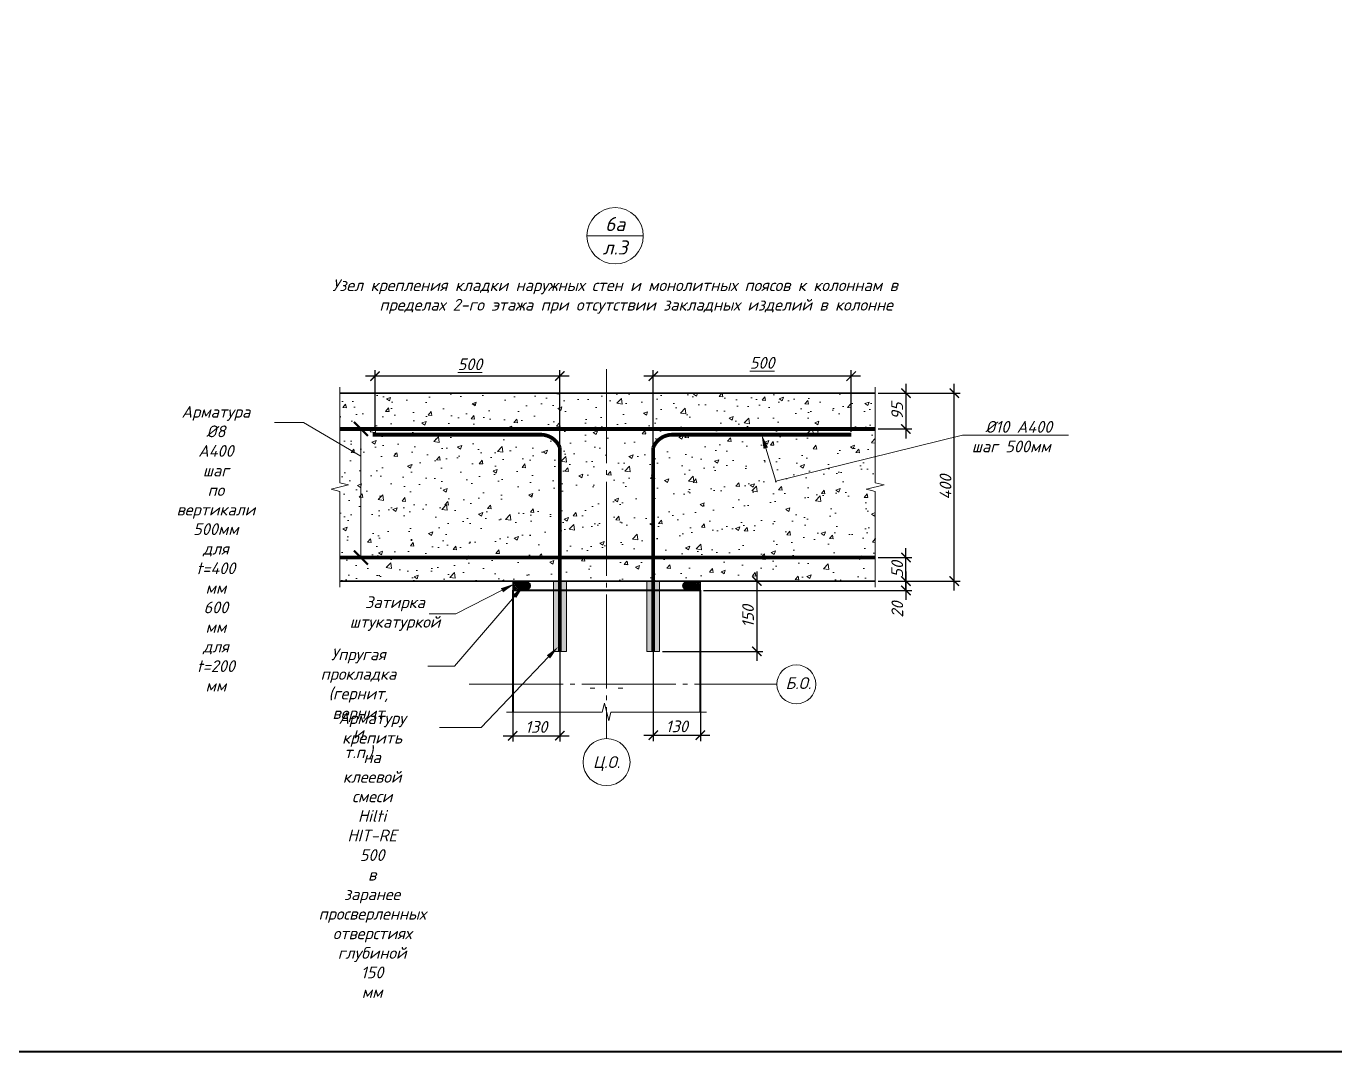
# Model space of a CAD drawing. Header units: millimetres. Extents: x -69292 to 68568, y 17750 to 120236.
# Drawn here: x 16013 to 18801, y 28653 to 30838 of the extents above; entities that cross this region are included whole.
import ezdxf
from ezdxf import colors
from ezdxf.entities.mleader import LeaderData, LeaderLine
from ezdxf.enums import TextEntityAlignment as Align
from ezdxf.math import Vec2, Vec3

# ---------------------------------------------------------------- set-up
doc = ezdxf.new("R2010")
doc.units = ezdxf.units.MM
doc.header["$PDMODE"] = 3
doc.linetypes.add('GOST2.303 5', pattern=[24, 20, -1.5, 1, -1.5])
doc.layers.get('0').update_dxf_attribs({"lineweight": 5})
doc.layers.get('Defpoints').update_dxf_attribs({"lineweight": 0})
doc.layers.add('#Hatch', color=7, linetype='Continuous', lineweight=5, true_color=0x525252)
doc.layers.add('razmeru', color=7, linetype='Continuous', lineweight=13, true_color=0x000000)
for name, color, linetype, lineweight in [('#Арматура', 152, 'Continuous', 30), ('#Бетон разрез', 22, 'Continuous', 40), ('#Выноски', 7, 'Continuous', 15), ('#Газобетон', 152, 'Continuous', 35), ('#Границы штриховок', 7, 'Continuous', 20), ('#Оси', 7, 'Continuous', 9), ('k_ Размеры', 7, 'Continuous', 15)]:
    doc.layers.add(name, color=color, linetype=linetype, lineweight=lineweight)
doc.styles.add('GOST 2.304', font='isocpeui.ttf')
doc.styles.get("Standard").update_dxf_attribs({"font": 'arial.ttf'})
doc.styles.add('STEP PR', font='isocpeui.ttf')
doc.dimstyles.new('SPDS', dxfattribs={"dimscale": 10, "dimtxt": 2.5, "dimasz": 2, "dimexe": 1.25, "dimexo": 0.625, "dimtad": 1, "dimdec": 0, "dimrnd": 0.001, "dimtxsty": 'STEP PR', "dimblk": 'ARCHTICK', "dimcen": 2.5, "dimdle": 2, "dimclrd": 256, "dimclre": 256, "dimclrt": 7, "dimadec": 0, "dimazin": 2, "dimtfac": 0.75, "dimtdec": 0, "dimtmove": 1, "dimatfit": 3, "dimfxl": 1, "dimtolj": 1, "dimarcsym": 1})
pattern_1 = [(37.5, (-1931.4923, -2025.9059), (-0.08000156, 2.44706619), [0, -1.9304, 0, -2.159, 0, -2.06375]), (7.5, (-1931.4923, -2025.906), (2.24761642, 3.5841255), [0, -1.0414, 0, -1.7399, 0, -0.66675]), (327.5, (-1933.0544, -2025.9059), (3.95496185, 0.00718592), [0, -0.635, 0, -2.286, 0, -2.9845]), (317.5, (-1933.0544, -2025.906), (3.81778226, 1.11464662), [0, -0.3175, 0, -1.4986, 0, -1.7145])]
pattern_2 = [(45, (-1928.2056, -2025.9059), (-1.122532015, 1.122532015), []), (135, (-1928.2056, -2025.9059), (-1.122532015, -1.122532015), [])]

# ---------------------------------------------------------------- blocks, each defined once
blk = doc.blocks.new('*U66')
at = {"color": 0, "linetype": 'ByBlock', "lineweight": -2}
for p, q in [((13.58, 0), (13.9, 1.25)), ((13.9, 1.25), (14.52, -1.25)), ((13.58, 0), (0, 0)), ((14.52, -1.25), (14.83, 0)), ((28.42, 0), (14.83, 0))]:
    blk.add_line(p, q, dxfattribs=at)
blk = doc.blocks.new('_ArchTick')
at = {"color": 0, "linetype": 'ByBlock', "const_width": 0.15}
blk.add_lwpolyline([(-0.5, -0.5), (0.5, 0.5)], dxfattribs=at)
blk = doc.blocks.new('*D469')
at = {"layer": 'Defpoints', "color": 0, "transparency": 16777216}
for p in [(17822.2, 30056.2), (17990.5, 30056.2), (17822.2, 29656.2)]:
    blk.add_point(p, dxfattribs=at)
at = {"layer": 'k_ Размеры', "lineweight": -2, "transparency": 16777216}
for p, q in [((17828.4, 30056.2), (18003, 30056.2)), ((17990.5, 29636.2), (17990.5, 30076.2)), ((17828.4, 29656.2), (18003, 29656.2))]:
    blk.add_line(p, q, dxfattribs=at)
at = {"layer": 'k_ Размеры', "lineweight": -2, "transparency": 16777216, "xscale": 20, "yscale": 20, "zscale": 20}
for p, rotation in [((17990.5, 30056.2), 90), ((17990.5, 29656.2), 270)]:
    blk.add_blockref('_ArchTick', p, dxfattribs=dict(at, rotation=rotation))
at = {"layer": 'k_ Размеры', "color": 7, "transparency": 16777216, "insert": (17971.8, 29856.2), "char_height": 25, "attachment_point": 5, "rotation": 90, "style": 'STEP PR'}
blk.add_mtext('\\A1;400', dxfattribs=at)
blk = doc.blocks.new('*U68')
at = {"color": 0, "linetype": 'ByBlock', "lineweight": -2}
for p, q in [((13.58, 0), (13.9, 1.25)), ((13.9, 1.25), (14.52, -1.25)), ((13.58, 0), (0, 0)), ((14.52, -1.25), (14.83, 0)), ((28.42, 0), (14.83, 0))]:
    blk.add_line(p, q, dxfattribs=at)
blk = doc.blocks.new('*D470')
at = {"layer": 'Defpoints', "color": 0, "transparency": 16777216}
for p in [(17822.2, 29706.2), (17887.5, 29706.2), (17822.2, 29656.2)]:
    blk.add_point(p, dxfattribs=at)
at = {"layer": 'k_ Размеры', "lineweight": -2, "transparency": 16777216}
for p, q in [((17887.5, 29636.2), (17887.5, 29726.2)), ((17828.4, 29706.2), (17900, 29706.2)), ((17828.4, 29656.2), (17900, 29656.2))]:
    blk.add_line(p, q, dxfattribs=at)
at = {"layer": 'k_ Размеры', "lineweight": -2, "transparency": 16777216, "xscale": 20, "yscale": 20, "zscale": 20}
for p, rotation in [((17887.5, 29706.2), 90), ((17887.5, 29656.2), 270)]:
    blk.add_blockref('_ArchTick', p, dxfattribs=dict(at, rotation=rotation))
at = {"layer": 'k_ Размеры', "color": 7, "transparency": 16777216, "insert": (17868.8, 29681.2), "char_height": 25, "attachment_point": 5, "rotation": 90, "style": 'STEP PR'}
blk.add_mtext('\\A1;50', dxfattribs=at)
blk = doc.blocks.new('*D471')
at = {"layer": 'Defpoints', "color": 0, "transparency": 16777216}
for p in [(17822.2, 30056.2), (17822.2, 29980.1), (17887.5, 29980.1)]:
    blk.add_point(p, dxfattribs=at)
at = {"layer": 'k_ Размеры', "lineweight": -2, "transparency": 16777216}
for p, q in [((17828.4, 30056.2), (17900, 30056.2)), ((17887.5, 30076.2), (17887.5, 29960.1)), ((17828.4, 29980.1), (17900, 29980.1))]:
    blk.add_line(p, q, dxfattribs=at)
at = {"layer": 'k_ Размеры', "lineweight": -2, "transparency": 16777216, "xscale": 20, "yscale": 20, "zscale": 20}
for p, rotation in [((17887.5, 30056.2), 90), ((17887.5, 29980.1), 270)]:
    blk.add_blockref('_ArchTick', p, dxfattribs=dict(at, rotation=rotation))
at = {"layer": 'k_ Размеры', "color": 7, "transparency": 16777216, "insert": (17868.8, 30018.2), "char_height": 25, "attachment_point": 5, "rotation": 90, "style": 'STEP PR'}
blk.add_mtext('\\A1;95', dxfattribs=at)
blk = doc.blocks.new('*D472')
at = {"layer": 'Defpoints', "color": 0, "transparency": 16777216}
for p in [(17449.7, 29636.2), (17822.2, 29656.2), (17887.5, 29636.2)]:
    blk.add_point(p, dxfattribs=at)
at = {"layer": 'k_ Размеры', "lineweight": -2, "transparency": 16777216}
for p, q in [((17887.5, 29676.2), (17887.5, 29616.2)), ((17456, 29636.2), (17900, 29636.2)), ((17828.4, 29656.2), (17900, 29656.2))]:
    blk.add_line(p, q, dxfattribs=at)
at = {"layer": 'k_ Размеры', "lineweight": -2, "transparency": 16777216, "xscale": 20, "yscale": 20, "zscale": 20}
for p, rotation in [((17887.5, 29656.2), 90), ((17887.5, 29636.2), 270)]:
    blk.add_blockref('_ArchTick', p, dxfattribs=dict(at, rotation=rotation))
at = {"layer": 'k_ Размеры', "color": 7, "transparency": 16777216, "insert": (17869.1, 29595.3), "char_height": 25, "attachment_point": 5, "rotation": 90, "style": 'STEP PR'}
blk.add_mtext('\\A1;20', dxfattribs=at)
blk = doc.blocks.new('_None')
blk = doc.blocks.new('*U255')
at = {"color": 0, "linetype": 'ByBlock', "lineweight": -2}
blk.add_lwpolyline([(-6, 0), (6, 0)], dxfattribs=at)
blk.add_circle((0, 0), 6, dxfattribs=at)
for tag, p in [('Узел', (0, 2.5)), ('Лист', (0, -2.5))]:
    blk.add_attdef(tag, text='', height=3, dxfattribs=at).set_placement(p, align=Align.MIDDLE_CENTER)
blk = doc.blocks.new('*D473')
at = {"layer": 'Defpoints', "color": 0, "transparency": 16777216}
for p in [(17539.8, 29656.2), (17362.8, 29506.2), (17569.8, 29506.2)]:
    blk.add_point(p, dxfattribs=at)
at = {"layer": 'k_ Размеры', "lineweight": -2, "transparency": 16777216}
for p, q in [((17569.8, 29676.2), (17569.8, 29486.2)), ((17546, 29656.2), (17582.3, 29656.2)), ((17369, 29506.2), (17582.3, 29506.2))]:
    blk.add_line(p, q, dxfattribs=at)
at = {"layer": 'k_ Размеры', "lineweight": -2, "transparency": 16777216, "xscale": 20, "yscale": 20, "zscale": 20}
for p, rotation in [((17569.8, 29656.2), 90), ((17569.8, 29506.2), 270)]:
    blk.add_blockref('_ArchTick', p, dxfattribs=dict(at, rotation=rotation))
at = {"layer": 'k_ Размеры', "color": 7, "transparency": 16777216, "insert": (17551.1, 29581.2), "char_height": 25, "attachment_point": 5, "rotation": 90, "style": 'STEP PR'}
blk.add_mtext('\\A1;150', dxfattribs=at)
blk = doc.blocks.new('*D474')
at = {"layer": 'Defpoints', "color": 0, "transparency": 16777216}
for p in [(16756.4, 30092.8), (16756.4, 29974.2), (17150.2, 29940.7)]:
    blk.add_point(p, dxfattribs=at)
at = {"layer": 'k_ Размеры', "lineweight": -2, "transparency": 16777216}
for p, q in [((17170.2, 30092.8), (16736.4, 30092.8)), ((16756.4, 29980.4), (16756.4, 30105.3)), ((17150.2, 29947), (17150.2, 30105.3))]:
    blk.add_line(p, q, dxfattribs=at)
at = {"layer": 'k_ Размеры', "lineweight": -2, "transparency": 16777216, "xscale": 20, "yscale": 20, "zscale": 20, "rotation": 180}
blk.add_blockref('_ArchTick', (16756.4, 30092.8), dxfattribs=at)
at = {"layer": 'k_ Размеры', "lineweight": -2, "transparency": 16777216, "xscale": 20, "yscale": 20, "zscale": 20}
blk.add_blockref('_ArchTick', (17150.2, 30092.8), dxfattribs=at)
at = {"layer": 'k_ Размеры', "color": 7, "transparency": 16777216, "insert": (16950.8, 30117.9), "char_height": 25, "attachment_point": 5, "style": 'STEP PR'}
blk.add_mtext('\\A1;\\L 500', dxfattribs=at)
blk = doc.blocks.new('*D475')
at = {"layer": 'Defpoints', "color": 0, "transparency": 16777216}
for p in [(17349.2, 30092.6), (17770.8, 29968), (17349.2, 29940.7)]:
    blk.add_point(p, dxfattribs=at)
at = {"layer": 'k_ Размеры', "lineweight": -2, "transparency": 16777216}
for p, q in [((17790.8, 30092.6), (17329.2, 30092.6)), ((17349.2, 29947), (17349.2, 30105.1)), ((17770.8, 29974.2), (17770.8, 30105.1))]:
    blk.add_line(p, q, dxfattribs=at)
at = {"layer": 'k_ Размеры', "lineweight": -2, "transparency": 16777216, "xscale": 20, "yscale": 20, "zscale": 20, "rotation": 180}
blk.add_blockref('_ArchTick', (17349.2, 30092.6), dxfattribs=at)
at = {"layer": 'k_ Размеры', "lineweight": -2, "transparency": 16777216, "xscale": 20, "yscale": 20, "zscale": 20}
blk.add_blockref('_ArchTick', (17770.8, 30092.6), dxfattribs=at)
at = {"layer": 'k_ Размеры', "color": 7, "transparency": 16777216, "insert": (17573.3, 30121), "char_height": 25, "attachment_point": 5, "style": 'STEP PR'}
blk.add_mtext('\\A1;\\L 500', dxfattribs=at)
blk = doc.blocks.new('*D476')
at = {"layer": 'Defpoints', "lineweight": -2, "transparency": 16777216}
for p, q in [((17049.7, 29530.6), (17049.7, 29314.1)), ((17150.2, 29530.6), (17150.2, 29314.1)), ((17029.7, 29326.6), (17170.2, 29326.6))]:
    blk.add_line(p, q, dxfattribs=at)
at = {"layer": 'Defpoints', "color": 0, "transparency": 16777216}
for p in [(17049.7, 29536.9), (17150.2, 29536.9), (17150.2, 29326.6)]:
    blk.add_point(p, dxfattribs=at)
at = {"layer": 'Defpoints', "lineweight": -2, "transparency": 16777216, "xscale": 20, "yscale": 20, "zscale": 20, "rotation": 180}
blk.add_blockref('_ArchTick', (17049.7, 29326.6), dxfattribs=at)
at = {"layer": 'Defpoints', "lineweight": -2, "transparency": 16777216, "xscale": 20, "yscale": 20, "zscale": 20}
blk.add_blockref('_ArchTick', (17150.2, 29326.6), dxfattribs=at)
at = {"layer": 'Defpoints', "color": 7, "transparency": 16777216, "insert": (17100, 29345.4), "char_height": 25, "attachment_point": 5, "style": 'STEP PR'}
blk.add_mtext('\\A1;130', dxfattribs=at)
blk = doc.blocks.new('*D477')
at = {"layer": 'Defpoints', "lineweight": -2, "transparency": 16777216}
for p, q in [((17349.2, 29523.3), (17349.2, 29315.3)), ((17449.7, 29523.3), (17449.7, 29315.3)), ((17329.2, 29327.8), (17469.7, 29327.8))]:
    blk.add_line(p, q, dxfattribs=at)
at = {"layer": 'Defpoints', "color": 0, "transparency": 16777216}
for p in [(17349.2, 29529.5), (17449.7, 29529.5), (17449.7, 29327.8)]:
    blk.add_point(p, dxfattribs=at)
at = {"layer": 'Defpoints', "lineweight": -2, "transparency": 16777216, "xscale": 20, "yscale": 20, "zscale": 20, "rotation": 180}
blk.add_blockref('_ArchTick', (17349.2, 29327.8), dxfattribs=at)
at = {"layer": 'Defpoints', "lineweight": -2, "transparency": 16777216, "xscale": 20, "yscale": 20, "zscale": 20}
blk.add_blockref('_ArchTick', (17449.7, 29327.8), dxfattribs=at)
at = {"layer": 'Defpoints', "color": 7, "transparency": 16777216, "insert": (17399.4, 29346.6), "char_height": 25, "attachment_point": 5, "style": 'STEP PR'}
blk.add_mtext('\\A1;130', dxfattribs=at)

msp = doc.modelspace()

# ---------------------------------------------------------------- hatches: boundary and pattern name
at = {"layer": '#Hatch', "lineweight": 5}
h = msp.add_hatch(dxfattribs=at)
h.set_pattern_fill('AR-CONC', color=256, scale=0.5)
h.paths.add_polyline_path([(17822.2, 29846.9), (17803.4, 29851.6), (17840.9, 29860.9), (17822.2, 29865.6), (17822.2, 30056.2), (16681.4, 30056.2), (16681.4, 29865.6), (16700.1, 29860.9), (16662.6, 29851.6), (16681.4, 29846.9), (16681.4, 29656.2), (17822.2, 29656.2)])
at = {"layer": '#Hatch'}
h = msp.add_hatch(dxfattribs=at)
h.set_pattern_fill('AR-SAND', color=256, scale=0.05)
h.set_pattern_definition(pattern_1)
edge = h.paths.add_edge_path()
edge.add_line((17049.7, 29656.2), (17049.7, 29636.2))
edge.add_line((17049.7, 29636.2), (17073.2, 29636.2))
edge.add_ellipse((17073.2, 29646.2), major_axis=(14.6, 0), ratio=0.686145, start_angle=90, end_angle=270, ccw=False)
edge.add_line((17073.2, 29656.2), (17049.7, 29656.2))
h = msp.add_hatch(dxfattribs=at)
h.set_pattern_fill('ANSI37', color=256, scale=0.5)
h.set_pattern_definition(pattern_2)
edge = h.paths.add_edge_path()
edge.add_ellipse((17073.2, 29646.2), major_axis=(14.6, 0), ratio=0.686145, start_angle=0, end_angle=360)
h = msp.add_hatch(dxfattribs=at)
h.set_pattern_fill('ANSI37', color=256, scale=0.5)
h.set_pattern_definition(pattern_2)
edge = h.paths.add_edge_path()
edge.add_ellipse((17426.3, 29646.2), major_axis=(-14.6, 0), ratio=0.686145, start_angle=0, end_angle=360, ccw=False)
h = msp.add_hatch(dxfattribs=at)
h.set_pattern_fill('AR-SAND', color=256, scale=0.05)
h.set_pattern_definition(pattern_1)
edge = h.paths.add_edge_path()
edge.add_ellipse((17426.3, 29646.2), major_axis=(-14.6, 0), ratio=0.686145, start_angle=90, end_angle=270)
edge.add_line((17426.3, 29656.2), (17449.7, 29656.2))
edge.add_line((17449.7, 29656.2), (17449.7, 29636.2))
edge.add_line((17449.7, 29636.2), (17426.3, 29636.2))
at = {"layer": 'razmeru', "ltscale": 0.1, "true_color": 0xd9d9d9}
h = msp.add_hatch(color=254, dxfattribs=at)
h.dxf.hatch_style = 1
h.paths.add_polyline_path([(17150.3, 29506.2), (17164.2, 29506.2), (17164.2, 29606.2), (17150.3, 29606.2)])
h.paths.add_polyline_path([(17137, 29506.2), (17150.3, 29506.2), (17150.3, 29606.2), (17137, 29606.2)])
h.paths.add_polyline_path([(17137, 29606.2), (17150.3, 29606.2), (17150.3, 29656.2), (17137, 29656.2)])
h.paths.add_polyline_path([(17150.3, 29606.2), (17164.2, 29606.2), (17164.2, 29656.2), (17150.3, 29656.2)])
h = msp.add_hatch(color=254, dxfattribs=at)
h.dxf.hatch_style = 1
h.paths.add_polyline_path([(17349.1, 29506.2), (17335.3, 29506.2), (17335.3, 29606.2), (17349.1, 29606.2)])
h.paths.add_polyline_path([(17362.4, 29506.2), (17349.1, 29506.2), (17349.1, 29606.2), (17362.4, 29606.2)])
h.paths.add_polyline_path([(17362.4, 29606.2), (17349.1, 29606.2), (17349.1, 29656.2), (17362.4, 29656.2)])
h.paths.add_polyline_path([(17349.1, 29606.2), (17335.3, 29606.2), (17335.3, 29656.2), (17349.1, 29656.2)])

# ---------------------------------------------------------------- linework, layer by layer
at = {"layer": '#Арматура', "const_width": 8}
for points in [[(16681.4, 29980.1), (17822.2, 29980.1)], [(16681.4, 29706.2), (17822.2, 29706.2)]]:
    msp.add_lwpolyline(points, dxfattribs=at)
at = {"layer": '#Бетон разрез'}
msp.add_lwpolyline([(17449.7, 29377.1), (17449.7, 29636.2), (17049.7, 29636.2), (17049.7, 29377.1)], dxfattribs=at)
at = {"layer": '#Газобетон'}
for points in [[(16681.4, 30056.2), (17822.2, 30056.2)], [(16681.4, 29656.2), (17822.2, 29656.2)]]:
    msp.add_lwpolyline(points, dxfattribs=at)
at = {"layer": '#Границы штриховок'}
for points in [[(17049.7, 29636.2), (17049.7, 29656.2)], [(17449.7, 29636.2), (17449.7, 29656.2)]]:
    msp.add_lwpolyline(points, dxfattribs=at)
msp.add_ellipse((17073.2, 29646.2), major_axis=(14.6, 0), ratio=0.686145, start_param=-1.570796, end_param=4.712389, dxfattribs=at)
at = {"layer": '#Границы штриховок', "extrusion": (0, 0, -1)}
msp.add_ellipse((17426.3, 29646.2), major_axis=(-14.6, 0), ratio=0.686145, start_param=-1.570796, end_param=4.712389, dxfattribs=at)
at = {"layer": '#Оси', "linetype": 'GOST2.303 5', "ltscale": 10}
for points in [[(17249.7, 30107.2), (17249.7, 29345.4), (17249.7, 29320.4)], [(16957.2, 29436.2), (17587.5, 29436.2), (17612.5, 29436.2)]]:
    msp.add_lwpolyline(points, dxfattribs=at)
at = {"layer": '#Оси', "linetype": 'Continuous', "ltscale": 100}
for centre, radius in [((17654, 29436.2), 41.4), ((17249.7, 29270.4), 50)]:
    msp.add_circle(centre, radius, dxfattribs=at)
at = {"color": 3, "lineweight": 40}
msp.add_lwpolyline([(13472.1, 36442.8), (24318.1, 36442.8), (24318.1, 28653.3), (13472.1, 28653.3)], close=True, dxfattribs=at)
for points in [[(17049.7, 29636.2), (17049.7, 29656.2)], [(17449.7, 29636.2), (17449.7, 29656.2)], [(17214.7, 29428.2), (17224.7, 29428.2)], [(17274.7, 29428.2), (17284.7, 29428.2)]]:
    msp.add_lwpolyline(points)
at = {"layer": 'Defpoints'}
msp.add_lwpolyline([(17049.7, 29436.2), (17049.7, 29636.2), (17449.7, 29636.2)], dxfattribs=at)
at = {"layer": 'razmeru', "color": 1, "ltscale": 0.4, "const_width": 8}
for points in [[(17150.2, 29506.2), (17150.2, 29940.7, 0.29698), (17110.2, 29968), (16751.5, 29968)], [(17349.2, 29506.2), (17349.2, 29940.7, -0.29698), (17389.2, 29968), (17770.8, 29968)]]:
    msp.add_lwpolyline(points, format="xyb", dxfattribs=at)
at = {"layer": 'razmeru', "ltscale": 0.1}
for points in [[(17164.2, 29656.2), (17164.2, 29506.2), (17137, 29506.2), (17137, 29656.2)], [(17335.3, 29656.2), (17335.3, 29506.2), (17362.4, 29506.2), (17362.4, 29656.2)]]:
    msp.add_lwpolyline(points, dxfattribs=at)

# ---------------------------------------------------------------- block references
ref = msp.add_blockref('*U255', (17267.9, 30391.7), dxfattribs=dict(xscale=10, yscale=10, zscale=10))
ref.add_attrib('Узел', '6а', dxfattribs={"color": 0, "linetype": 'ByBlock', "lineweight": -2, "height": 30, "style": 'STEP PR'}).set_placement((17267.9, 30416.7), align=Align.MIDDLE_CENTER)
ref.add_attrib('Лист', 'л.3', dxfattribs={"color": 0, "linetype": 'ByBlock', "lineweight": -2, "height": 30, "style": 'STEP PR'}).set_placement((17267.9, 30366.7), align=Align.MIDDLE_CENTER)
at = {"xscale": -15, "yscale": -15, "zscale": -15, "rotation": 90}
for p in [(16681.4, 30069.4), (17822.2, 30069.4)]:
    msp.add_blockref('*U66', p, dxfattribs=at)
at = {"xscale": -15, "yscale": -15, "zscale": -15}
msp.add_blockref('*U68', (17462.8, 29377.1), dxfattribs=at)

# ---------------------------------------------------------------- texts
at = {"layer": '#Выноски', "style": 'GOST 2.304'}
for s, p in [('Б.О.', (17658.4, 29438.7)), ('Ц.О.', (17249.7, 29270.4))]:
    msp.add_text(s, height=25, dxfattribs=at).set_placement(p, align=Align.MIDDLE_CENTER)

# ---------------------------------------------------------------- dimensions: what is measured, and where the dimension line sits
at = {"layer": 'Defpoints'}
for base, p1, p2, picture, middle in [((17150.2, 29326.6), (17049.7, 29536.9), (17150.2, 29536.9), '*D476', (17100, 29345.4)), ((17449.7, 29327.8), (17349.2, 29529.5), (17449.7, 29529.5), '*D477', (17399.4, 29346.6))]:
    dim = msp.add_linear_dim(base=base, p1=p1, p2=p2, text='130', dimstyle='SPDS', dxfattribs=at)
    dim.commit()
    dim.dimension.update_dxf_attribs({"geometry": picture, "text_midpoint": middle})
at = {"layer": 'k_ Размеры'}
for base, p1, p2, picture, middle in [((16756.4, 30092.8), (17150.2, 29940.7), (16756.4, 29974.2), '*D474', (16950.8, 30096.6)), ((17349.2, 30092.6), (17770.8, 29968), (17349.2, 29940.7), '*D475', (17573.3, 30099.8))]:
    dim = msp.add_linear_dim(base=base, p1=p1, p2=p2, text='%%U 500', dimstyle='SPDS', dxfattribs=at)
    dim.commit()
    dim.dimension.update_dxf_attribs({"geometry": picture, "text_midpoint": middle, "dimtype": 160})
for base, p2, picture, middle in [((17990.5, 30056.2), (17822.2, 30056.2), '*D469', (17971.8, 29856.2)), ((17887.5, 29706.2), (17822.2, 29706.2), '*D470', (17868.8, 29681.2))]:
    dim = msp.add_linear_dim(base=base, p1=(17822.2, 29656.2), p2=p2, angle=90, dimstyle='SPDS', override={"dimscale": 10}, dxfattribs=at)
    dim.commit()
    dim.dimension.update_dxf_attribs({"geometry": picture, "text_midpoint": middle})
dim = msp.add_linear_dim(base=(17887.5, 29980.1), p1=(17822.2, 30056.2), p2=(17822.2, 29980.1), angle=90, text='95', dimstyle='SPDS', override={"dimscale": 10}, dxfattribs=at)
dim.commit()
dim.dimension.update_dxf_attribs({"geometry": '*D471', "text_midpoint": (17868.8, 30018.2)})
dim = msp.add_linear_dim(base=(17569.8, 29506.2), p1=(17539.8, 29656.2), p2=(17362.8, 29506.2), angle=90, dimstyle='SPDS', dxfattribs=at)
dim.commit()
dim.dimension.update_dxf_attribs({"geometry": '*D473', "text_midpoint": (17551.1, 29581.2)})
dim = msp.add_linear_dim(base=(17887.5, 29636.2), p1=(17822.2, 29656.2), p2=(17449.7, 29636.2), angle=90, dimstyle='SPDS', dxfattribs=at)
dim.commit()
dim.dimension.update_dxf_attribs({"geometry": '*D472', "text_midpoint": (17887.8, 29595.3), "dimtype": 160})

# ---------------------------------------------------------------- leaders
at = {"layer": '#Выноски'}
ml = msp.add_multileader_mtext('Standard', dxfattribs=at)
ml.set_content('{\\H0.83333x;Арматура \\P%%C8 А400 \\Pшаг по вертикали\\P 500мм для t=400 мм\\P600 мм для t=200 мм}', color=256, style='STEP PR')
ml.set_leader_properties(color=256, linetype='ByLayer', lineweight=-1)
ml.set_arrow_properties(name='NONE')
ml.build(insert=Vec2(0, 0))
ml.multileader.update_dxf_attribs({"text_left_attachment_type": 6, "text_right_attachment_type": 6, "dogleg_length": 0, "arrow_head_size": 30, "scale": 0.1})
ctx = ml.context
ctx.base_point, ctx.scale, ctx.char_height, ctx.arrow_head_size, ctx.landing_gap_size, ctx.plane_origin = Vec3(16231.1, 29994.2), 0.1, 30, 30, 12.5, Vec3(18974.7, 29150.9)
ctx.left_attachment, ctx.right_attachment, ctx.text_align_type = 6, 6, 1
notes = []
notes.append((ctx, [(1, (1, 1, 0), (16603.8, 29994.2), (-1, 0), 0, [(1, [(16726.4, 29922.5)], 0, [])])]))
ctx.mtext.insert, ctx.mtext.rotation, ctx.mtext.width, ctx.mtext.defined_height, ctx.mtext.alignment, ctx.mtext.flow_direction = Vec3(16417.4, 30029.2), 6.283185, 486.921, 220, 2, 5
ml = msp.add_multileader_mtext('Standard', dxfattribs=at)
ml.set_content('{\\H0.83333x; }', color=256, style='STEP PR')
ml.set_leader_properties(color=256, linetype='ByLayer', lineweight=-1)
ml.set_arrow_properties(name='ARCHTICK')
ml.build(insert=Vec2(0, 0))
ml.multileader.update_dxf_attribs({"text_left_attachment_type": 6, "text_right_attachment_type": 6, "dogleg_length": 0, "arrow_head_size": 30, "scale": 0.1})
ctx = ml.context
ctx.base_point, ctx.scale, ctx.char_height, ctx.arrow_head_size, ctx.landing_gap_size, ctx.plane_origin, ctx.plane_x_axis, ctx.plane_y_axis = Vec3(16726.4, 29855.8), 0.1, 30, 30, 12.5, Vec3(18170.6, 32784.6), Vec3(0, 1), Vec3(-1, 0)
ctx.left_attachment, ctx.right_attachment, ctx.text_align_type = 6, 6, 1
notes.append((ctx, [(1, (1, 1, 0), (16726.4, 29896.3), (0, -1), 0, [(1, [(16726.4, 29706.2)], 0, []), (0, [(16726.4, 29980.1)], 0, [])])]))
ctx.mtext.insert, ctx.mtext.text_direction, ctx.mtext.rotation, ctx.mtext.alignment, ctx.mtext.flow_direction = Vec3(16696.4, 29795), Vec3(0, 1), 1.570796, 2, 5
ml = msp.add_multileader_mtext('Standard', dxfattribs=at)
ml.set_content('{\\H0.83333x;  %%C10 А400 \\P\\pxqc;шаг 500мм\\P\\A1;\\H1.2x;       }', color=256, style='STEP PR')
ml.set_leader_properties(color=256, linetype='ByLayer', lineweight=-1)
ml.build(insert=Vec2(0, 0))
ml.multileader.update_dxf_attribs({"text_left_attachment_type": 6, "text_right_attachment_type": 6, "dogleg_length": 0, "arrow_head_size": 30, "scale": 0.1})
ctx = ml.context
ctx.base_point, ctx.scale, ctx.char_height, ctx.arrow_head_size, ctx.landing_gap_size, ctx.plane_origin = Vec3(18007.8, 29967.1), 0.1, 30, 30, 12.5, Vec3(20508.6, 28221)
ctx.left_attachment, ctx.right_attachment, ctx.text_align_type = 6, 6, 1
notes.append((ctx, [(0, (1, 1, 0), (18007.8, 29967.1), (1, 0), 0, [(1, [(17580, 29968), (17610.5, 29869.2)], 0, [])])]))
ctx.mtext.insert, ctx.mtext.rotation, ctx.mtext.alignment, ctx.mtext.flow_direction = Vec3(18111.8, 29997.1), 6.283185, 2, 5
ml = msp.add_multileader_mtext('Standard', dxfattribs=at)
ml.set_content('{\\H0.83333x;Упругая прокладка\\P(гернит, вернит\\A1; и т.п.)\\H1.2x;           }', color=256, style='STEP PR')
ml.set_leader_properties(color=256, linetype='ByLayer', lineweight=-1)
ml.build(insert=Vec2(0, 0))
ml.multileader.update_dxf_attribs({"text_left_attachment_type": 6, "text_right_attachment_type": 6, "dogleg_length": 0, "arrow_head_size": 30, "scale": 0.1})
ctx = ml.context
ctx.base_point, ctx.scale, ctx.char_height, ctx.arrow_head_size, ctx.landing_gap_size, ctx.plane_origin = Vec3(16516.3, 29475), 0.1, 30, 30, 12.5, Vec3(18914.5, 29190.1)
ctx.left_attachment, ctx.right_attachment, ctx.text_align_type = 6, 6, 1
notes.append((ctx, [(1, (1, 1, 0), (16925.9, 29475), (-1, 0), 0, [(1, [(17073.2, 29646.2)], 0, [])])]))
ctx.mtext.insert, ctx.mtext.rotation, ctx.mtext.width, ctx.mtext.defined_height, ctx.mtext.alignment, ctx.mtext.flow_direction = Vec3(16721.1, 29512.5), 6.283185, 440.245, 26.8, 2, 5
ml = msp.add_multileader_mtext('Standard', dxfattribs=at)
ml.set_content('{\\H0.83333x;Затирка\\P штукатуркой}', color=256, style='STEP PR')
ml.set_leader_properties(color=256, linetype='ByLayer', lineweight=-1)
ml.build(insert=Vec2(0, 0))
ml.multileader.update_dxf_attribs({"text_left_attachment_type": 6, "text_right_attachment_type": 6, "dogleg_length": 0, "arrow_head_size": 30, "scale": 0.1})
ctx = ml.context
ctx.base_point, ctx.scale, ctx.char_height, ctx.arrow_head_size, ctx.landing_gap_size, ctx.plane_origin = Vec3(16669.2, 29586), 0.1, 30, 30, 12.5, Vec3(18917.5, 29301.1)
ctx.left_attachment, ctx.right_attachment, ctx.text_align_type = 6, 6, 1
notes.append((ctx, [(1, (1, 1, 0), (16928.9, 29586), (-1, 0), 0, [(1, [(17053.7, 29650.2)], 0, [])])]))
ctx.mtext.insert, ctx.mtext.rotation, ctx.mtext.width, ctx.mtext.defined_height, ctx.mtext.alignment, ctx.mtext.flow_direction = Vec3(16799, 29623.5), 6.283185, 440.245, 26.8, 2, 5
ml = msp.add_multileader_mtext('Standard', dxfattribs=at)
ml.set_content('Арматуру крепить\\Pна клеевой смеси\\PHilti HIT-RE 500 в заранее \\Pпросверленных отверстиях\\Pглубиной 150 мм ', color=256, style='STEP PR')
ml.set_leader_properties(color=256, linetype='ByLayer', lineweight=-1)
ml.build(insert=Vec2(0, 0))
ml.multileader.update_dxf_attribs({"text_left_attachment_type": 6, "text_right_attachment_type": 6, "dogleg_length": 0, "arrow_head_size": 30, "scale": 0.1})
ctx = ml.context
ctx.base_point, ctx.scale, ctx.char_height, ctx.arrow_head_size, ctx.landing_gap_size, ctx.plane_origin = Vec3(16518.4, 29344.1), 0.1, 25, 30, 12.5, Vec3(19880.2, 28384.2)
ctx.left_attachment, ctx.right_attachment, ctx.text_align_type = 6, 6, 1
notes.append((ctx, [(1, (1, 1, 0), (16982.2, 29344.1), (-1, 0), 0, [(1, [(17146.6, 29516.2)], 0, [])])]))
ctx.mtext.insert, ctx.mtext.rotation, ctx.mtext.width, ctx.mtext.alignment, ctx.mtext.flow_direction = Vec3(16750.3, 29376.6), 6.283185, 749.822, 2, 5
for ctx, leaders in notes:
    for number, flags, end, landing, length, lines in leaders:
        leader = LeaderData()
        leader.index, (leader.has_last_leader_line, leader.has_dogleg_vector, leader.attachment_direction) = number, flags
        leader.last_leader_point, leader.dogleg_vector, leader.dogleg_length = Vec3(end), Vec3(landing), length
        for number, points, colour, breaks in lines:
            line = LeaderLine()
            line.index, line.vertices, line.color, line.breaks = number, Vec3.list(points), colors.encode_raw_color(colour), breaks
            leader.lines.append(line)
        ctx.leaders.append(leader)

# ---------------------------------------------------------------- next in the draw order: texts
at = {"layer": '#Выноски', "insert": (17252.7, 30298.9), "char_height": 30, "width": 1319.635, "attachment_point": 2, "style": 'STEP PR', "bg_fill": 2}
msp.add_mtext('\\pi-90,l120,t120;{\\H0.83333x;Узел крепления кладки наружных стен и монолитных поясов к колоннам в пределах 2-го этажа при отсутствии закладных изделий в колонне}', dxfattribs=at)

doc.saveas('drawing.dxf')
